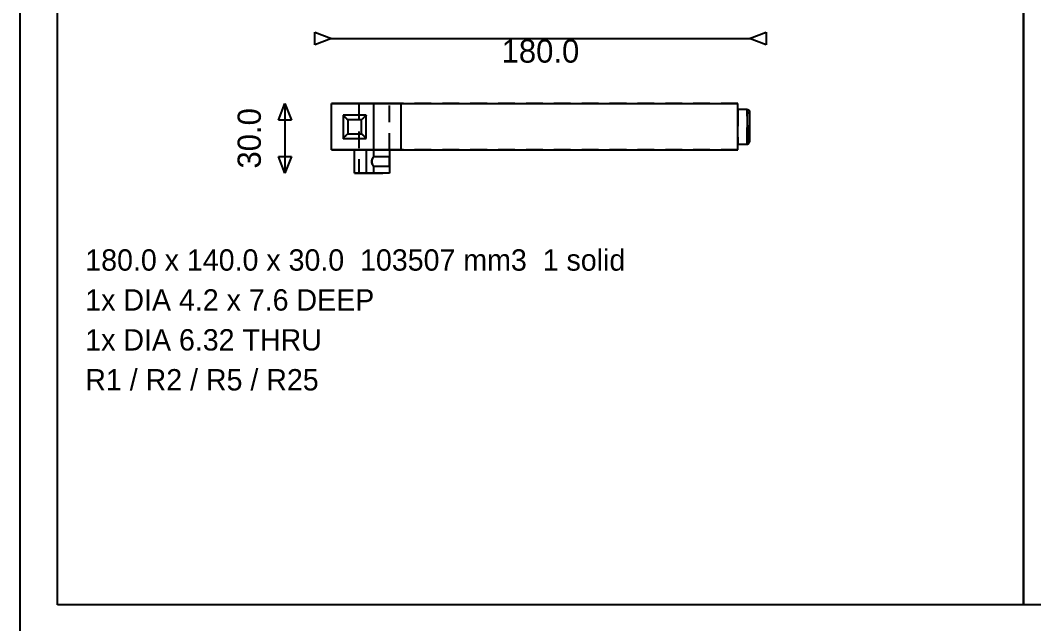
# Model space of a CAD drawing. Extents: x 8 to 586, y 8 to 412.
# Drawn here: x 8 to 117.1, y 82 to 147 of the extents above; entities that cross this region are included whole.
import ezdxf
from ezdxf.enums import TextEntityAlignment as Align

# ---------------------------------------------------------------- set-up
doc = ezdxf.new("R2010")
doc.units = 0
doc.linetypes.add('DASHED', pattern=[3, 1.8, -1.2])
for name, color, linetype in [('DIMS', 1, 'CONTINUOUS'), ('FRAME', 250, 'CONTINUOUS'), ('HIDDEN', 8, 'DASHED'), ('TEXT', 7, 'CONTINUOUS'), ('VISIBLE', 7, 'CONTINUOUS')]:
    doc.layers.add(name, color=color, linetype=linetype)

msp = doc.modelspace()

# ---------------------------------------------------------------- linework, layer by layer
at = {"layer": 'DIMS'}
for p, q in [((39.7, 144.316), (39.7, 145.684)), ((39.7, 145.684), (41.5, 145)), ((86.5, 145), (88.3, 145.684)), ((88.3, 145.684), (88.3, 144.316)), ((41.5, 145), (39.7, 144.316)), ((41.5, 145), (86.5, 145)), ((88.3, 144.316), (86.5, 145)), ((35.816, 136.2), (36.5, 138)), ((36.5, 138), (36.5, 130.5)), ((36.5, 138), (37.184, 136.2)), ((37.184, 136.2), (35.816, 136.2)), ((36.5, 130.5), (35.816, 132.3)), ((35.816, 132.3), (37.184, 132.3)), ((37.184, 132.3), (36.5, 130.5))]:
    msp.add_line(p, q, dxfattribs=at)
at = {"layer": 'FRAME'}
for p, q in [((8, 8), (8, 412)), ((12, 84), (12, 198)), ((116, 198), (116, 84)), ((116, 84), (116, 198)), ((116, 84), (12, 84)), ((220, 84), (116, 84))]:
    msp.add_line(p, q, dxfattribs=at)
at = {"layer": 'HIDDEN'}
for p, q in [((41.5, 133), (41.5, 138)), ((41.6603, 138), (41.5, 138)), ((41.8205, 138), (41.6603, 138)), ((41.9808, 138), (41.8205, 138)), ((42.141, 138), (41.9808, 138)), ((42.3013, 138), (42.141, 138)), ((42.4615, 138), (42.3013, 138)), ((42.6218, 138), (42.4615, 138)), ((42.7821, 138), (42.6218, 138)), ((42.9423, 138), (42.7821, 138)), ((43.1026, 138), (42.9423, 138)), ((43.2628, 138), (43.1026, 138)), ((43.4231, 138), (43.2628, 138)), ((43.5833, 138), (43.4231, 138)), ((43.7436, 138), (43.5833, 138)), ((43.9038, 138), (43.7436, 138)), ((44.0641, 138), (43.9038, 138)), ((44.2244, 138), (44.0641, 138)), ((44.3846, 138), (44.2244, 138)), ((44.5449, 138), (44.3846, 138)), ((44.5005, 138), (44.46, 138)), ((44.46, 138), (44.5005, 138)), ((44.46, 138), (44.46, 130.5)), ((44.541, 138), (44.5005, 138)), ((44.5005, 138), (44.541, 138)), ((44.5815, 138), (44.541, 138)), ((44.541, 138), (44.5815, 138)), ((44.7051, 138), (44.5449, 138)), ((44.6221, 138), (44.5815, 138)), ((44.5815, 138), (44.6221, 138)), ((44.6626, 138), (44.6221, 138)), ((44.6221, 138), (44.6626, 138)), ((44.7031, 138), (44.6626, 138)), ((44.6626, 138), (44.7031, 138)), ((44.7436, 138), (44.7031, 138)), ((44.7031, 138), (44.7436, 138)), ((44.8654, 138), (44.7051, 138)), ((44.7841, 138), (44.7436, 138)), ((44.7436, 138), (44.7841, 138)), ((44.8246, 138), (44.7841, 138)), ((44.7841, 138), (44.8246, 138)), ((44.8651, 138), (44.8246, 138)), ((44.8246, 138), (44.8651, 138)), ((44.9056, 138), (44.8651, 138)), ((44.8651, 138), (44.9056, 138)), ((45.0256, 138), (44.8654, 138)), ((44.9462, 138), (44.9056, 138)), ((44.9056, 138), (44.9462, 138)), ((44.9867, 138), (44.9462, 138)), ((44.9462, 138), (44.9867, 138)), ((45.0272, 138), (44.9867, 138)), ((44.9867, 138), (45.0272, 138)), ((45.1859, 138), (45.0256, 138)), ((45.0677, 138), (45.0272, 138)), ((45.0272, 138), (45.0677, 138)), ((45.1082, 138), (45.0677, 138)), ((45.0677, 138), (45.1082, 138)), ((45.1487, 138), (45.1082, 138)), ((45.1082, 138), (45.1487, 138)), ((45.1892, 138), (45.1487, 138)), ((45.1487, 138), (45.1892, 138)), ((45.3462, 138), (45.1859, 138)), ((45.2297, 138), (45.1892, 138)), ((45.1892, 138), (45.2297, 138)), ((45.2703, 138), (45.2297, 138)), ((45.2297, 138), (45.2703, 138)), ((45.3108, 138), (45.2703, 138)), ((45.2703, 138), (45.3108, 138)), ((45.3513, 138), (45.3108, 138)), ((45.3108, 138), (45.3513, 138)), ((45.5064, 138), (45.3462, 138)), ((45.3918, 138), (45.3513, 138)), ((45.3513, 138), (45.3918, 138)), ((45.4323, 138), (45.3918, 138)), ((45.3918, 138), (45.4323, 138)), ((45.4728, 138), (45.4323, 138)), ((45.4323, 138), (45.4728, 138)), ((45.5133, 138), (45.4728, 138)), ((45.4728, 138), (45.5133, 138)), ((45.6667, 138), (45.5064, 138)), ((45.5538, 138), (45.5133, 138)), ((45.5133, 138), (45.5538, 138)), ((45.5944, 138), (45.5538, 138)), ((45.5538, 138), (45.5944, 138)), ((45.6349, 138), (45.5944, 138)), ((45.5944, 138), (45.6349, 138)), ((45.6754, 138), (45.6349, 138)), ((45.6349, 138), (45.6754, 138)), ((45.8269, 138), (45.6667, 138)), ((45.7159, 138), (45.6754, 138)), ((45.6754, 138), (45.7159, 138)), ((45.7564, 138), (45.7159, 138)), ((45.7159, 138), (45.7564, 138)), ((45.7969, 138), (45.7564, 138)), ((45.7564, 138), (45.7969, 138)), ((45.8374, 138), (45.7969, 138)), ((45.7969, 138), (45.8374, 138)), ((45.9872, 138), (45.8269, 138)), ((45.8779, 138), (45.8374, 138)), ((45.8374, 138), (45.8779, 138)), ((45.9185, 138), (45.8779, 138)), ((45.8779, 138), (45.9185, 138)), ((45.959, 138), (45.9185, 138)), ((45.9185, 138), (45.959, 138)), ((45.9995, 138), (45.959, 138)), ((45.959, 138), (45.9995, 138)), ((46.1474, 138), (45.9872, 138)), ((46.04, 138), (45.9995, 138)), ((45.9995, 138), (46.04, 138)), ((46.04, 138), (46.04, 137.8532)), ((46.04, 137.8532), (46.04, 137.7064)), ((46.04, 137.7064), (46.04, 137.5596)), ((46.04, 137.5596), (46.04, 137.4128)), ((46.3077, 138), (46.1474, 138)), ((46.4679, 138), (46.3077, 138)), ((46.6282, 138), (46.4679, 138)), ((46.7885, 138), (46.6282, 138)), ((46.9487, 138), (46.7885, 138)), ((47.109, 138), (46.9487, 138)), ((47.2692, 138), (47.109, 138)), ((47.4295, 138), (47.2692, 138)), ((47.5897, 138), (47.4295, 138)), ((47.75, 138), (47.5897, 138)), ((85.25, 138), (47.75, 138)), ((47.75, 133), (47.75, 138)), ((49, 133), (49, 138)), ((85.25, 133), (85.25, 138)), ((45.25, 136.75), (42.75, 136.75)), ((42.75, 136.75), (42.75, 134.25)), ((45.25, 134.25), (45.25, 136.75)), ((46.04, 137.4128), (46.04, 137.266)), ((46.04, 137.266), (46.04, 137.1192)), ((46.04, 137.1192), (46.04, 136.9724)), ((46.04, 136.9724), (46.04, 136.8256)), ((46.04, 136.8256), (46.04, 136.6788)), ((46.04, 136.6788), (46.04, 136.5321)), ((46.04, 136.5321), (46.04, 136.3853)), ((46.04, 136.3853), (46.04, 136.2385)), ((85.25, 133.625), (85.25, 137.375)), ((85.25, 137.375), (85.25, 133.625)), ((85.25, 137.375), (86.25, 137.375)), ((86.25, 133.625), (86.25, 137.375)), ((86.5, 133.875), (86.5, 137.125)), ((46.04, 136.2385), (46.04, 136.0917)), ((46.04, 136.0917), (46.04, 135.9449)), ((46.04, 135.9449), (46.04, 135.7981)), ((46.04, 135.7981), (46.04, 135.6513)), ((46.04, 135.6513), (46.04, 135.5045)), ((46.04, 135.5045), (46.04, 135.3577)), ((46.04, 135.3577), (46.04, 135.2109)), ((42.75, 134.25), (45.25, 134.25)), ((46.04, 135.2109), (46.04, 135.0641)), ((46.04, 135.0641), (46.04, 134.9173)), ((46.04, 134.9173), (46.04, 134.7705)), ((46.04, 134.7705), (46.04, 134.6237)), ((46.04, 134.6237), (46.04, 134.4769)), ((46.04, 134.4769), (46.04, 134.3301)), ((46.04, 134.3301), (46.04, 134.1833)), ((46.04, 134.1833), (46.04, 134.0365)), ((46.04, 134.0365), (46.04, 133.8897)), ((46.04, 133.8897), (46.04, 133.7429)), ((46.04, 133.7429), (46.04, 133.5962)), ((46.04, 133.5962), (46.04, 133.4494)), ((46.04, 133.4494), (46.04, 133.3026)), ((46.04, 133.3026), (46.04, 133.1558)), ((46.04, 133.1558), (46.04, 133.009)), ((85.25, 133.625), (86.25, 133.625)), ((41.6603, 133), (41.5, 133)), ((41.8205, 133), (41.6603, 133)), ((41.9808, 133), (41.8205, 133)), ((42.141, 133), (41.9808, 133)), ((42.3013, 133), (42.141, 133)), ((42.4615, 133), (42.3013, 133)), ((42.6218, 133), (42.4615, 133)), ((42.7821, 133), (42.6218, 133)), ((42.9423, 133), (42.7821, 133)), ((43.1026, 133), (42.9423, 133)), ((43.2628, 133), (43.1026, 133)), ((43.4231, 133), (43.2628, 133)), ((43.5833, 133), (43.4231, 133)), ((43.7436, 133), (43.5833, 133)), ((43.9038, 133), (43.7436, 133)), ((44.0641, 133), (43.9038, 133)), ((44.0321, 133), (44, 133)), ((44, 133), (44.0321, 133)), ((44.0641, 133), (44.0321, 133)), ((44.0321, 133), (44.0641, 133)), ((44.2244, 133), (44.0641, 133)), ((44.0962, 133), (44.0641, 133)), ((44.0641, 133), (44.0962, 133)), ((44.1282, 133), (44.0962, 133)), ((44.0962, 133), (44.1282, 133)), ((44.1603, 133), (44.1282, 133)), ((44.1282, 133), (44.1603, 133)), ((44.1923, 133), (44.1603, 133)), ((44.1603, 133), (44.1923, 133)), ((44.2244, 133), (44.1923, 133)), ((44.1923, 133), (44.2244, 133)), ((44.3846, 133), (44.2244, 133)), ((44.2564, 133), (44.2244, 133)), ((44.2244, 133), (44.2564, 133)), ((44.2885, 133), (44.2564, 133)), ((44.2564, 133), (44.2885, 133)), ((44.3205, 133), (44.2885, 133)), ((44.2885, 133), (44.3205, 133)), ((44.3526, 133), (44.3205, 133)), ((44.3205, 133), (44.3526, 133)), ((44.3846, 133), (44.3526, 133)), ((44.3526, 133), (44.3846, 133)), ((44.5449, 133), (44.3846, 133)), ((44.4167, 133), (44.3846, 133)), ((44.3846, 133), (44.4167, 133)), ((44.4487, 133), (44.4167, 133)), ((44.4167, 133), (44.4487, 133)), ((44.4808, 133), (44.4487, 133)), ((44.4487, 133), (44.4808, 133)), ((44.5128, 133), (44.4808, 133)), ((44.4808, 133), (44.5128, 133)), ((44.5449, 133), (44.5128, 133)), ((44.5128, 133), (44.5449, 133)), ((44.7051, 133), (44.5449, 133)), ((44.5769, 133), (44.5449, 133)), ((44.5449, 133), (44.5769, 133)), ((44.609, 133), (44.5769, 133)), ((44.5769, 133), (44.609, 133)), ((44.641, 133), (44.609, 133)), ((44.609, 133), (44.641, 133)), ((44.6731, 133), (44.641, 133)), ((44.641, 133), (44.6731, 133)), ((44.7051, 133), (44.6731, 133)), ((44.6731, 133), (44.7051, 133)), ((44.8654, 133), (44.7051, 133)), ((44.7372, 133), (44.7051, 133)), ((44.7051, 133), (44.7372, 133)), ((44.7692, 133), (44.7372, 133)), ((44.7372, 133), (44.7692, 133)), ((44.8013, 133), (44.7692, 133)), ((44.7692, 133), (44.8013, 133)), ((44.8333, 133), (44.8013, 133)), ((44.8013, 133), (44.8333, 133)), ((44.8654, 133), (44.8333, 133)), ((44.8333, 133), (44.8654, 133)), ((45.0256, 133), (44.8654, 133)), ((44.8974, 133), (44.8654, 133)), ((44.8654, 133), (44.8974, 133)), ((44.9295, 133), (44.8974, 133)), ((44.8974, 133), (44.9295, 133)), ((44.9615, 133), (44.9295, 133)), ((44.9295, 133), (44.9615, 133)), ((44.9936, 133), (44.9615, 133)), ((44.9615, 133), (44.9936, 133)), ((45.0256, 133), (44.9936, 133)), ((44.9936, 133), (45.0256, 133)), ((45.1859, 133), (45.0256, 133)), ((45.0577, 133), (45.0256, 133)), ((45.0256, 133), (45.0577, 133)), ((45.0897, 133), (45.0577, 133)), ((45.0577, 133), (45.0897, 133)), ((45.1218, 133), (45.0897, 133)), ((45.0897, 133), (45.1218, 133)), ((45.1538, 133), (45.1218, 133)), ((45.1218, 133), (45.1538, 133)), ((45.1859, 133), (45.1538, 133)), ((45.1538, 133), (45.1859, 133)), ((45.3462, 133), (45.1859, 133)), ((45.2179, 133), (45.1859, 133)), ((45.1859, 133), (45.2179, 133)), ((45.25, 133), (45.2179, 133)), ((45.2179, 133), (45.25, 133)), ((47.75, 133), (45.25, 133)), ((45.25, 133), (47.75, 133)), ((45.25, 133), (45.25, 130.5)), ((45.5064, 133), (45.3462, 133)), ((45.6667, 133), (45.5064, 133)), ((45.8269, 133), (45.6667, 133)), ((45.9872, 133), (45.8269, 133)), ((45.8989, 132.0195), (45.9105, 132.0464)), ((45.9105, 132.0464), (45.8989, 132.0195)), ((45.9105, 132.0464), (45.9228, 132.0729)), ((45.9228, 132.0729), (45.9105, 132.0464)), ((45.9228, 132.0729), (45.9358, 132.0991)), ((45.9358, 132.0991), (45.9228, 132.0729)), ((45.9358, 132.0991), (45.9493, 132.125)), ((45.9493, 132.125), (45.9358, 132.0991)), ((45.9493, 132.125), (45.9634, 132.1506)), ((45.9634, 132.1506), (45.9493, 132.125)), ((45.9634, 132.1506), (45.9779, 132.1759)), ((45.9779, 132.1759), (45.9634, 132.1506)), ((45.9779, 132.1759), (45.9929, 132.201)), ((45.9929, 132.201), (45.9779, 132.1759)), ((46.1474, 133), (45.9872, 133)), ((45.9929, 132.201), (46.0083, 132.2259)), ((46.0083, 132.2259), (45.9929, 132.201)), ((46.0083, 132.2259), (46.024, 132.2506)), ((46.024, 132.2506), (46.0083, 132.2259)), ((46.024, 132.2506), (46.04, 132.275)), ((46.04, 132.275), (46.024, 132.2506)), ((46.04, 133.009), (46.04, 132.8622)), ((46.04, 132.8622), (46.04, 132.7154)), ((46.04, 132.7154), (46.04, 132.5686)), ((46.04, 132.5686), (46.04, 132.4218)), ((46.04, 132.4218), (46.04, 132.275)), ((47.75, 132.275), (46.04, 132.275)), ((46.3077, 133), (46.1474, 133)), ((46.4679, 133), (46.3077, 133)), ((46.6282, 133), (46.4679, 133)), ((46.7885, 133), (46.6282, 133)), ((46.9487, 133), (46.7885, 133)), ((47.109, 133), (46.9487, 133)), ((47.2692, 133), (47.109, 133)), ((47.4295, 133), (47.2692, 133)), ((47.5897, 133), (47.4295, 133)), ((47.75, 133), (47.5897, 133)), ((85.25, 133), (47.75, 133)), ((47.75, 133), (47.75, 130.5)), ((47.75, 132.2481), (47.75, 132.275)), ((47.75, 132.275), (47.75, 132.2481)), ((47.75, 132.2212), (47.75, 132.2481)), ((47.75, 132.2481), (47.75, 132.2212)), ((47.75, 132.1942), (47.75, 132.2212)), ((47.75, 132.2212), (47.75, 132.1942)), ((47.75, 132.1673), (47.75, 132.1942)), ((47.75, 132.1942), (47.75, 132.1673)), ((47.75, 132.1404), (47.75, 132.1673)), ((47.75, 132.1673), (47.75, 132.1404)), ((47.75, 132.1135), (47.75, 132.1404)), ((47.75, 132.1404), (47.75, 132.1135)), ((47.75, 132.0865), (47.75, 132.1135)), ((47.75, 132.1135), (47.75, 132.0865)), ((47.75, 132.0596), (47.75, 132.0865)), ((47.75, 132.0865), (47.75, 132.0596)), ((47.75, 132.0327), (47.75, 132.0596)), ((47.75, 132.0596), (47.75, 132.0327)), ((47.75, 132.0058), (47.75, 132.0327)), ((47.75, 132.0327), (47.75, 132.0058)), ((45.8405, 131.7646), (45.8419, 131.7938)), ((45.8419, 131.7938), (45.8405, 131.7646)), ((45.8405, 131.7354), (45.8405, 131.7646)), ((45.8405, 131.7646), (45.8405, 131.7354)), ((45.8419, 131.7062), (45.8405, 131.7354)), ((45.8405, 131.7354), (45.8419, 131.7062)), ((45.8419, 131.7938), (45.8448, 131.8229)), ((45.8448, 131.8229), (45.8419, 131.7938)), ((45.8448, 131.6771), (45.8419, 131.7062)), ((45.8419, 131.7062), (45.8448, 131.6771)), ((45.8448, 131.8229), (45.849, 131.8518)), ((45.849, 131.8518), (45.8448, 131.8229)), ((45.849, 131.6482), (45.8448, 131.6771)), ((45.8448, 131.6771), (45.849, 131.6482)), ((45.849, 131.8518), (45.8546, 131.8805)), ((45.8546, 131.8805), (45.849, 131.8518)), ((45.8546, 131.6195), (45.849, 131.6482)), ((45.849, 131.6482), (45.8546, 131.6195)), ((45.8546, 131.8805), (45.8613, 131.9089)), ((45.8613, 131.9089), (45.8546, 131.8805)), ((45.8613, 131.5911), (45.8546, 131.6195)), ((45.8546, 131.6195), (45.8613, 131.5911)), ((45.8613, 131.9089), (45.8692, 131.9371)), ((45.8692, 131.9371), (45.8613, 131.9089)), ((45.8692, 131.5629), (45.8613, 131.5911)), ((45.8613, 131.5911), (45.8692, 131.5629)), ((45.8692, 131.9371), (45.8782, 131.9649)), ((45.8782, 131.9649), (45.8692, 131.9371)), ((45.8782, 131.5351), (45.8692, 131.5629)), ((45.8692, 131.5629), (45.8782, 131.5351)), ((45.8782, 131.9649), (45.8881, 131.9924)), ((45.8881, 131.9924), (45.8782, 131.9649)), ((45.8881, 131.5076), (45.8782, 131.5351)), ((45.8782, 131.5351), (45.8881, 131.5076)), ((45.8881, 131.9924), (45.8989, 132.0195)), ((45.8989, 132.0195), (45.8881, 131.9924)), ((45.8989, 131.4805), (45.8881, 131.5076)), ((45.8881, 131.5076), (45.8989, 131.4805)), ((45.9105, 131.4536), (45.8989, 131.4805)), ((45.8989, 131.4805), (45.9105, 131.4536)), ((45.9228, 131.4271), (45.9105, 131.4536)), ((45.9105, 131.4536), (45.9228, 131.4271)), ((45.9358, 131.4009), (45.9228, 131.4271)), ((45.9228, 131.4271), (45.9358, 131.4009)), ((45.9493, 131.375), (45.9358, 131.4009)), ((45.9358, 131.4009), (45.9493, 131.375)), ((45.9634, 131.3494), (45.9493, 131.375)), ((45.9493, 131.375), (45.9634, 131.3494)), ((45.9779, 131.3241), (45.9634, 131.3494)), ((45.9634, 131.3494), (45.9779, 131.3241)), ((45.9929, 131.299), (45.9779, 131.3241)), ((45.9779, 131.3241), (45.9929, 131.299)), ((46.0083, 131.2741), (45.9929, 131.299)), ((45.9929, 131.299), (46.0083, 131.2741)), ((46.024, 131.2494), (46.0083, 131.2741)), ((46.0083, 131.2741), (46.024, 131.2494)), ((46.04, 131.225), (46.024, 131.2494)), ((46.024, 131.2494), (46.04, 131.225)), ((46.04, 131.225), (46.04, 131.2064)), ((47.75, 131.225), (46.04, 131.225)), ((46.04, 131.2064), (46.04, 131.1878)), ((46.04, 131.1878), (46.04, 131.1692)), ((46.04, 131.1692), (46.04, 131.1506)), ((46.04, 131.1506), (46.04, 131.1321)), ((46.04, 131.1321), (46.04, 131.1135)), ((46.04, 131.1135), (46.04, 131.0949)), ((46.04, 131.0949), (46.04, 131.0763)), ((46.04, 131.0763), (46.04, 131.0577)), ((46.04, 131.0577), (46.04, 131.0391)), ((46.04, 131.0391), (46.04, 131.0205)), ((46.04, 131.0205), (46.04, 131.0019)), ((46.04, 131.0019), (46.04, 130.9833)), ((46.04, 130.9833), (46.04, 130.9647)), ((46.04, 130.9647), (46.04, 130.9462)), ((46.04, 130.9462), (46.04, 130.9276)), ((47.75, 131.9788), (47.75, 132.0058)), ((47.75, 132.0058), (47.75, 131.9788)), ((47.75, 131.9519), (47.75, 131.9788)), ((47.75, 131.9788), (47.75, 131.9519)), ((47.75, 131.925), (47.75, 131.9519)), ((47.75, 131.9519), (47.75, 131.925)), ((47.75, 131.8981), (47.75, 131.925)), ((47.75, 131.925), (47.75, 131.8981)), ((47.75, 131.8712), (47.75, 131.8981)), ((47.75, 131.8981), (47.75, 131.8712)), ((47.75, 131.8442), (47.75, 131.8712)), ((47.75, 131.8712), (47.75, 131.8442)), ((47.75, 131.8173), (47.75, 131.8442)), ((47.75, 131.8442), (47.75, 131.8173)), ((47.75, 131.7904), (47.75, 131.8173)), ((47.75, 131.8173), (47.75, 131.7904)), ((47.75, 131.7635), (47.75, 131.7904)), ((47.75, 131.7904), (47.75, 131.7635)), ((47.75, 131.7365), (47.75, 131.7635)), ((47.75, 131.7635), (47.75, 131.7365)), ((47.75, 131.7096), (47.75, 131.7365)), ((47.75, 131.7365), (47.75, 131.7096)), ((47.75, 131.6827), (47.75, 131.7096)), ((47.75, 131.7096), (47.75, 131.6827)), ((47.75, 131.6558), (47.75, 131.6827)), ((47.75, 131.6827), (47.75, 131.6558)), ((47.75, 131.6288), (47.75, 131.6558)), ((47.75, 131.6558), (47.75, 131.6288)), ((47.75, 131.6019), (47.75, 131.6288)), ((47.75, 131.6288), (47.75, 131.6019)), ((47.75, 131.575), (47.75, 131.6019)), ((47.75, 131.6019), (47.75, 131.575)), ((47.75, 131.5481), (47.75, 131.575)), ((47.75, 131.575), (47.75, 131.5481)), ((47.75, 131.5212), (47.75, 131.5481)), ((47.75, 131.5481), (47.75, 131.5212)), ((47.75, 131.4942), (47.75, 131.5212)), ((47.75, 131.5212), (47.75, 131.4942)), ((47.75, 131.4673), (47.75, 131.4942)), ((47.75, 131.4942), (47.75, 131.4673)), ((47.75, 131.4404), (47.75, 131.4673)), ((47.75, 131.4673), (47.75, 131.4404)), ((47.75, 131.4135), (47.75, 131.4404)), ((47.75, 131.4404), (47.75, 131.4135)), ((47.75, 131.3865), (47.75, 131.4135)), ((47.75, 131.4135), (47.75, 131.3865)), ((47.75, 131.3596), (47.75, 131.3865)), ((47.75, 131.3865), (47.75, 131.3596)), ((47.75, 131.3327), (47.75, 131.3596)), ((47.75, 131.3596), (47.75, 131.3327)), ((47.75, 131.3058), (47.75, 131.3327)), ((47.75, 131.3327), (47.75, 131.3058)), ((47.75, 131.2788), (47.75, 131.3058)), ((47.75, 131.3058), (47.75, 131.2788)), ((47.75, 131.2519), (47.75, 131.2788)), ((47.75, 131.2788), (47.75, 131.2519)), ((47.75, 131.225), (47.75, 131.2519)), ((47.75, 131.2519), (47.75, 131.225)), ((44, 130.5), (44.0321, 130.5)), ((44.0321, 130.5), (44.0641, 130.5)), ((44.0641, 130.5), (44.0962, 130.5)), ((44.0962, 130.5), (44.1282, 130.5)), ((44.1282, 130.5), (44.1603, 130.5)), ((44.1603, 130.5), (44.1923, 130.5)), ((44.1923, 130.5), (44.2244, 130.5)), ((44.2244, 130.5), (44.2564, 130.5)), ((44.2564, 130.5), (44.2885, 130.5)), ((44.2885, 130.5), (44.3205, 130.5)), ((44.3205, 130.5), (44.3526, 130.5)), ((44.3526, 130.5), (44.3846, 130.5)), ((44.3846, 130.5), (44.4167, 130.5)), ((44.4167, 130.5), (44.4487, 130.5)), ((44.4487, 130.5), (44.4808, 130.5)), ((44.5005, 130.5), (44.46, 130.5)), ((44.46, 130.5), (44.5005, 130.5)), ((44.4808, 130.5), (44.5128, 130.5)), ((44.541, 130.5), (44.5005, 130.5)), ((44.5005, 130.5), (44.541, 130.5)), ((44.5128, 130.5), (44.5449, 130.5)), ((44.5815, 130.5), (44.541, 130.5)), ((44.541, 130.5), (44.5815, 130.5)), ((44.5449, 130.5), (44.5769, 130.5)), ((44.5769, 130.5), (44.609, 130.5)), ((44.6221, 130.5), (44.5815, 130.5)), ((44.5815, 130.5), (44.6221, 130.5)), ((44.609, 130.5), (44.641, 130.5)), ((44.6626, 130.5), (44.6221, 130.5)), ((44.6221, 130.5), (44.6626, 130.5)), ((44.641, 130.5), (44.6731, 130.5)), ((44.7031, 130.5), (44.6626, 130.5)), ((44.6626, 130.5), (44.7031, 130.5)), ((44.6731, 130.5), (44.7051, 130.5)), ((44.7436, 130.5), (44.7031, 130.5)), ((44.7031, 130.5), (44.7436, 130.5)), ((44.7051, 130.5), (44.7372, 130.5)), ((44.7372, 130.5), (44.7692, 130.5)), ((44.7841, 130.5), (44.7436, 130.5)), ((44.7436, 130.5), (44.7841, 130.5)), ((44.7692, 130.5), (44.8013, 130.5)), ((44.8246, 130.5), (44.7841, 130.5)), ((44.7841, 130.5), (44.8246, 130.5)), ((44.8013, 130.5), (44.8333, 130.5)), ((44.8651, 130.5), (44.8246, 130.5)), ((44.8246, 130.5), (44.8651, 130.5)), ((44.8333, 130.5), (44.8654, 130.5)), ((44.9056, 130.5), (44.8651, 130.5)), ((44.8651, 130.5), (44.9056, 130.5)), ((44.8654, 130.5), (44.8974, 130.5)), ((44.8974, 130.5), (44.9295, 130.5)), ((44.9462, 130.5), (44.9056, 130.5)), ((44.9056, 130.5), (44.9462, 130.5)), ((44.9295, 130.5), (44.9615, 130.5)), ((44.9867, 130.5), (44.9462, 130.5)), ((44.9462, 130.5), (44.9867, 130.5)), ((44.9615, 130.5), (44.9936, 130.5)), ((45.0272, 130.5), (44.9867, 130.5)), ((44.9867, 130.5), (45.0272, 130.5)), ((44.9936, 130.5), (45.0256, 130.5)), ((45.0256, 130.5), (45.0577, 130.5)), ((45.0677, 130.5), (45.0272, 130.5)), ((45.0272, 130.5), (45.0677, 130.5)), ((45.0577, 130.5), (45.0897, 130.5)), ((45.1082, 130.5), (45.0677, 130.5)), ((45.0677, 130.5), (45.1082, 130.5)), ((45.0897, 130.5), (45.1218, 130.5)), ((45.1487, 130.5), (45.1082, 130.5)), ((45.1082, 130.5), (45.1487, 130.5)), ((45.1218, 130.5), (45.1538, 130.5)), ((45.1892, 130.5), (45.1487, 130.5)), ((45.1487, 130.5), (45.1892, 130.5)), ((45.1538, 130.5), (45.1859, 130.5)), ((45.1859, 130.5), (45.2179, 130.5)), ((45.2297, 130.5), (45.1892, 130.5)), ((45.1892, 130.5), (45.2297, 130.5)), ((45.2179, 130.5), (45.25, 130.5)), ((45.2703, 130.5), (45.2297, 130.5)), ((45.2297, 130.5), (45.2703, 130.5)), ((45.25, 130.5), (47.75, 130.5)), ((45.3108, 130.5), (45.2703, 130.5)), ((45.2703, 130.5), (45.3108, 130.5)), ((45.3513, 130.5), (45.3108, 130.5)), ((45.3108, 130.5), (45.3513, 130.5)), ((45.3918, 130.5), (45.3513, 130.5)), ((45.3513, 130.5), (45.3918, 130.5)), ((45.4323, 130.5), (45.3918, 130.5)), ((45.3918, 130.5), (45.4323, 130.5)), ((45.4728, 130.5), (45.4323, 130.5)), ((45.4323, 130.5), (45.4728, 130.5)), ((45.5133, 130.5), (45.4728, 130.5)), ((45.4728, 130.5), (45.5133, 130.5)), ((45.5538, 130.5), (45.5133, 130.5)), ((45.5133, 130.5), (45.5538, 130.5)), ((45.5944, 130.5), (45.5538, 130.5)), ((45.5538, 130.5), (45.5944, 130.5)), ((45.6349, 130.5), (45.5944, 130.5)), ((45.5944, 130.5), (45.6349, 130.5)), ((45.6754, 130.5), (45.6349, 130.5)), ((45.6349, 130.5), (45.6754, 130.5)), ((45.7159, 130.5), (45.6754, 130.5)), ((45.6754, 130.5), (45.7159, 130.5)), ((45.7564, 130.5), (45.7159, 130.5)), ((45.7159, 130.5), (45.7564, 130.5)), ((45.7969, 130.5), (45.7564, 130.5)), ((45.7564, 130.5), (45.7969, 130.5)), ((45.8374, 130.5), (45.7969, 130.5)), ((45.7969, 130.5), (45.8374, 130.5)), ((45.8779, 130.5), (45.8374, 130.5)), ((45.8374, 130.5), (45.8779, 130.5)), ((45.9185, 130.5), (45.8779, 130.5)), ((45.8779, 130.5), (45.9185, 130.5)), ((45.959, 130.5), (45.9185, 130.5)), ((45.9185, 130.5), (45.959, 130.5)), ((45.9995, 130.5), (45.959, 130.5)), ((45.959, 130.5), (45.9995, 130.5)), ((46.04, 130.5), (45.9995, 130.5)), ((45.9995, 130.5), (46.04, 130.5)), ((46.04, 130.9276), (46.04, 130.909)), ((46.04, 130.909), (46.04, 130.8904)), ((46.04, 130.8904), (46.04, 130.8718)), ((46.04, 130.8718), (46.04, 130.8532)), ((46.04, 130.8532), (46.04, 130.8346)), ((46.04, 130.8346), (46.04, 130.816)), ((46.04, 130.816), (46.04, 130.7974)), ((46.04, 130.7974), (46.04, 130.7788)), ((46.04, 130.7788), (46.04, 130.7603)), ((46.04, 130.7603), (46.04, 130.7417)), ((46.04, 130.7417), (46.04, 130.7231)), ((46.04, 130.7231), (46.04, 130.7045)), ((46.04, 130.7045), (46.04, 130.6859)), ((46.04, 130.6859), (46.04, 130.6673)), ((46.04, 130.6673), (46.04, 130.6487)), ((46.04, 130.6487), (46.04, 130.6301)), ((46.04, 130.6301), (46.04, 130.6115)), ((46.04, 130.6115), (46.04, 130.5929)), ((46.04, 130.5929), (46.04, 130.5744)), ((46.04, 130.5744), (46.04, 130.5558)), ((46.04, 130.5558), (46.04, 130.5372)), ((46.04, 130.5372), (46.04, 130.5186)), ((46.04, 130.5186), (46.04, 130.5))]:
    msp.add_line(p, q, dxfattribs=at)
at = {"layer": 'VISIBLE'}
for p, q in [((41.5, 133), (41.5, 138)), ((41.5, 138), (49, 138)), ((49, 133), (49, 138)), ((49, 138), (85.25, 138)), ((85.25, 133), (85.25, 138)), ((45.25, 136.75), (42.75, 136.75)), ((42.75, 136.75), (42.7628, 136.7372)), ((42.75, 136.75), (42.75, 134.25)), ((42.7628, 136.7372), (42.7756, 136.7244)), ((42.7756, 136.7244), (42.7885, 136.7115)), ((42.7885, 136.7115), (42.8013, 136.6987)), ((42.8013, 136.6987), (42.8141, 136.6859)), ((42.8141, 136.6859), (42.8269, 136.6731)), ((42.8269, 136.6731), (42.8397, 136.6603)), ((42.8397, 136.6603), (42.8526, 136.6474)), ((42.8526, 136.6474), (42.8654, 136.6346)), ((42.8654, 136.6346), (42.8782, 136.6218)), ((42.8782, 136.6218), (42.891, 136.609)), ((42.891, 136.609), (42.9038, 136.5962)), ((42.9038, 136.5962), (42.9167, 136.5833)), ((42.9167, 136.5833), (42.9295, 136.5705)), ((42.9295, 136.5705), (42.9423, 136.5577)), ((42.9423, 136.5577), (42.9551, 136.5449)), ((42.9551, 136.5449), (42.9679, 136.5321)), ((42.9679, 136.5321), (42.9808, 136.5192)), ((42.9808, 136.5192), (42.9936, 136.5064)), ((42.9936, 136.5064), (43.0064, 136.4936)), ((43.0064, 136.4936), (43.0192, 136.4808)), ((43.0192, 136.4808), (43.0321, 136.4679)), ((43.0321, 136.4679), (43.0449, 136.4551)), ((43.0449, 136.4551), (43.0577, 136.4423)), ((43.0577, 136.4423), (43.0705, 136.4295)), ((43.0705, 136.4295), (43.0833, 136.4167)), ((43.0833, 136.4167), (43.0962, 136.4038)), ((43.0962, 136.4038), (43.109, 136.391)), ((43.109, 136.391), (43.1218, 136.3782)), ((44.891, 136.391), (44.8782, 136.3782)), ((44.9038, 136.4038), (44.891, 136.391)), ((44.9167, 136.4167), (44.9038, 136.4038)), ((44.9295, 136.4295), (44.9167, 136.4167)), ((44.9423, 136.4423), (44.9295, 136.4295)), ((44.9551, 136.4551), (44.9423, 136.4423)), ((44.9679, 136.4679), (44.9551, 136.4551)), ((44.9808, 136.4808), (44.9679, 136.4679)), ((44.9936, 136.4936), (44.9808, 136.4808)), ((45.0064, 136.5064), (44.9936, 136.4936)), ((45.0192, 136.5192), (45.0064, 136.5064)), ((45.0321, 136.5321), (45.0192, 136.5192)), ((45.0449, 136.5449), (45.0321, 136.5321)), ((45.0577, 136.5577), (45.0449, 136.5449)), ((45.0705, 136.5705), (45.0577, 136.5577)), ((45.0833, 136.5833), (45.0705, 136.5705)), ((45.0962, 136.5962), (45.0833, 136.5833)), ((45.109, 136.609), (45.0962, 136.5962)), ((45.1218, 136.6218), (45.109, 136.609)), ((45.1346, 136.6346), (45.1218, 136.6218)), ((45.1474, 136.6474), (45.1346, 136.6346)), ((45.1603, 136.6603), (45.1474, 136.6474)), ((45.1731, 136.6731), (45.1603, 136.6603)), ((45.1859, 136.6859), (45.1731, 136.6731)), ((45.1987, 136.6987), (45.1859, 136.6859)), ((45.2115, 136.7115), (45.1987, 136.6987)), ((45.2244, 136.7244), (45.2115, 136.7115)), ((45.2372, 136.7372), (45.2244, 136.7244)), ((45.25, 136.75), (45.2372, 136.7372)), ((45.25, 134.25), (45.25, 136.75)), ((85.25, 137.375), (86.25, 137.375)), ((86.25, 137.375), (86.26, 137.3744)), ((86.25, 137.375), (86.26, 137.3744)), ((86.25, 137.375), (86.25, 133.625)), ((86.26, 137.3744), (86.2701, 137.3739)), ((86.26, 137.3744), (86.2701, 137.3739)), ((86.2701, 137.3739), (86.2801, 137.3731)), ((86.2701, 137.3739), (86.2801, 137.3731)), ((86.2801, 137.3731), (86.29, 137.3714)), ((86.2801, 137.3731), (86.29, 137.3714)), ((86.29, 137.3714), (86.3, 137.3697)), ((86.29, 137.3714), (86.3, 137.3697)), ((86.3, 137.3697), (86.3098, 137.3675)), ((86.3, 137.3697), (86.3098, 137.3675)), ((86.3098, 137.3675), (86.3194, 137.3648)), ((86.3098, 137.3675), (86.3194, 137.3648)), ((86.3194, 137.3648), (86.3291, 137.362)), ((86.3194, 137.3648), (86.3291, 137.362)), ((86.3291, 137.362), (86.3385, 137.3585)), ((86.3291, 137.362), (86.3385, 137.3585)), ((86.3385, 137.3585), (86.3478, 137.3546)), ((86.3385, 137.3585), (86.3478, 137.3546)), ((86.3478, 137.3546), (86.3571, 137.3508)), ((86.3478, 137.3546), (86.3571, 137.3508)), ((86.3571, 137.3508), (86.366, 137.3461)), ((86.3571, 137.3508), (86.366, 137.3461)), ((86.366, 137.3461), (86.3748, 137.3412)), ((86.366, 137.3461), (86.3748, 137.3412)), ((86.3748, 137.3412), (86.3836, 137.3363)), ((86.3748, 137.3412), (86.3836, 137.3363)), ((86.3836, 137.3363), (86.3918, 137.3304)), ((86.3836, 137.3363), (86.3918, 137.3304)), ((86.3918, 137.3304), (86.4, 137.3246)), ((86.3918, 137.3304), (86.4, 137.3246)), ((86.4, 137.3246), (86.408, 137.3185)), ((86.4, 137.3246), (86.408, 137.3185)), ((86.408, 137.3185), (86.4155, 137.3118)), ((86.408, 137.3185), (86.4155, 137.3118)), ((86.4155, 137.3118), (86.423, 137.3051)), ((86.4155, 137.3118), (86.423, 137.3051)), ((86.423, 137.3051), (86.4301, 137.298)), ((86.423, 137.3051), (86.4301, 137.298)), ((86.4301, 137.298), (86.4368, 137.2905)), ((86.4301, 137.298), (86.4368, 137.2905)), ((86.4368, 137.2905), (86.4435, 137.283)), ((86.4368, 137.2905), (86.4435, 137.283)), ((86.4435, 137.283), (86.4496, 137.275)), ((86.4435, 137.283), (86.4496, 137.275)), ((86.4496, 137.275), (86.4554, 137.2668)), ((86.4496, 137.275), (86.4554, 137.2668)), ((86.4554, 137.2668), (86.4613, 137.2586)), ((86.4554, 137.2668), (86.4613, 137.2586)), ((86.4613, 137.2586), (86.4662, 137.2498)), ((86.4613, 137.2586), (86.4662, 137.2498)), ((86.4662, 137.2498), (86.4711, 137.241)), ((86.4662, 137.2498), (86.4711, 137.241)), ((86.4711, 137.241), (86.4758, 137.2321)), ((86.4711, 137.241), (86.4758, 137.2321)), ((86.4758, 137.2321), (86.4796, 137.2228)), ((86.4758, 137.2321), (86.4796, 137.2228)), ((86.4796, 137.2228), (86.4835, 137.2135)), ((86.4796, 137.2228), (86.4835, 137.2135)), ((86.4835, 137.2135), (86.487, 137.2041)), ((86.4835, 137.2135), (86.487, 137.2041)), ((86.487, 137.2041), (86.4898, 137.1944)), ((86.487, 137.2041), (86.4898, 137.1944)), ((86.4898, 137.1944), (86.4925, 137.1848)), ((86.4898, 137.1944), (86.4925, 137.1848)), ((86.4925, 137.1848), (86.4947, 137.175)), ((86.4925, 137.1848), (86.4947, 137.175)), ((86.4947, 137.175), (86.4964, 137.165)), ((86.4947, 137.175), (86.4964, 137.165)), ((86.4964, 137.165), (86.4981, 137.1551)), ((86.4964, 137.165), (86.4981, 137.1551)), ((86.4981, 137.1551), (86.4989, 137.1451)), ((86.4981, 137.1551), (86.4989, 137.1451)), ((86.4989, 137.1451), (86.4994, 137.135)), ((86.4989, 137.1451), (86.4994, 137.135)), ((86.4994, 137.135), (86.5, 137.125)), ((86.4994, 137.135), (86.5, 137.125)), ((86.5, 137.125), (86.5, 133.875)), ((43.1218, 136.3782), (43.1346, 136.3654)), ((43.1346, 136.3654), (43.1474, 136.3526)), ((43.1474, 136.3526), (43.1603, 136.3397)), ((43.1603, 136.3397), (43.1731, 136.3269)), ((43.1731, 136.3269), (43.1859, 136.3141)), ((43.1859, 136.3141), (43.1987, 136.3013)), ((43.1987, 136.3013), (43.2115, 136.2885)), ((43.2115, 136.2885), (43.2244, 136.2756)), ((43.2244, 136.2756), (43.2372, 136.2628)), ((43.2372, 136.2628), (43.25, 136.25)), ((44.75, 136.25), (43.25, 136.25)), ((43.25, 136.25), (43.25, 134.75)), ((44.7628, 136.2628), (44.75, 136.25)), ((44.75, 134.75), (44.75, 136.25)), ((44.7756, 136.2756), (44.7628, 136.2628)), ((44.7885, 136.2885), (44.7756, 136.2756)), ((44.8013, 136.3013), (44.7885, 136.2885)), ((44.8141, 136.3141), (44.8013, 136.3013)), ((44.8269, 136.3269), (44.8141, 136.3141)), ((44.8397, 136.3397), (44.8269, 136.3269)), ((44.8526, 136.3526), (44.8397, 136.3397)), ((44.8654, 136.3654), (44.8526, 136.3526)), ((44.8782, 136.3782), (44.8654, 136.3654)), ((42.75, 134.25), (42.7628, 134.2628)), ((42.75, 134.25), (45.25, 134.25)), ((42.7628, 134.2628), (42.7756, 134.2756)), ((42.7756, 134.2756), (42.7885, 134.2885)), ((42.7885, 134.2885), (42.8013, 134.3013)), ((42.8013, 134.3013), (42.8141, 134.3141)), ((42.8141, 134.3141), (42.8269, 134.3269)), ((42.8269, 134.3269), (42.8397, 134.3397)), ((42.8397, 134.3397), (42.8526, 134.3526)), ((42.8526, 134.3526), (42.8654, 134.3654)), ((42.8654, 134.3654), (42.8782, 134.3782)), ((42.8782, 134.3782), (42.891, 134.391)), ((42.891, 134.391), (42.9038, 134.4038)), ((42.9038, 134.4038), (42.9167, 134.4167)), ((42.9167, 134.4167), (42.9295, 134.4295)), ((42.9295, 134.4295), (42.9423, 134.4423)), ((42.9423, 134.4423), (42.9551, 134.4551)), ((42.9551, 134.4551), (42.9679, 134.4679)), ((42.9679, 134.4679), (42.9808, 134.4808)), ((42.9808, 134.4808), (42.9936, 134.4936)), ((42.9936, 134.4936), (43.0064, 134.5064)), ((43.0064, 134.5064), (43.0192, 134.5192)), ((43.0192, 134.5192), (43.0321, 134.5321)), ((43.0321, 134.5321), (43.0449, 134.5449)), ((43.0449, 134.5449), (43.0577, 134.5577)), ((43.0577, 134.5577), (43.0705, 134.5705)), ((43.0705, 134.5705), (43.0833, 134.5833)), ((43.0833, 134.5833), (43.0962, 134.5962)), ((43.0962, 134.5962), (43.109, 134.609)), ((43.109, 134.609), (43.1218, 134.6218)), ((43.1218, 134.6218), (43.1346, 134.6346)), ((43.1346, 134.6346), (43.1474, 134.6474)), ((43.1474, 134.6474), (43.1603, 134.6603)), ((43.1603, 134.6603), (43.1731, 134.6731)), ((43.1731, 134.6731), (43.1859, 134.6859)), ((43.1859, 134.6859), (43.1987, 134.6987)), ((43.1987, 134.6987), (43.2115, 134.7115)), ((43.2115, 134.7115), (43.2244, 134.7244)), ((43.2244, 134.7244), (43.2372, 134.7372)), ((43.2372, 134.7372), (43.25, 134.75)), ((43.25, 134.75), (44.75, 134.75)), ((44.7628, 134.7372), (44.75, 134.75)), ((44.7756, 134.7244), (44.7628, 134.7372)), ((44.7885, 134.7115), (44.7756, 134.7244)), ((44.8013, 134.6987), (44.7885, 134.7115)), ((44.8141, 134.6859), (44.8013, 134.6987)), ((44.8269, 134.6731), (44.8141, 134.6859)), ((44.8397, 134.6603), (44.8269, 134.6731)), ((44.8526, 134.6474), (44.8397, 134.6603)), ((44.8654, 134.6346), (44.8526, 134.6474)), ((44.8782, 134.6218), (44.8654, 134.6346)), ((44.891, 134.609), (44.8782, 134.6218)), ((44.9038, 134.5962), (44.891, 134.609)), ((44.9167, 134.5833), (44.9038, 134.5962)), ((44.9295, 134.5705), (44.9167, 134.5833)), ((44.9423, 134.5577), (44.9295, 134.5705)), ((44.9551, 134.5449), (44.9423, 134.5577)), ((44.9679, 134.5321), (44.9551, 134.5449)), ((44.9808, 134.5192), (44.9679, 134.5321)), ((44.9936, 134.5064), (44.9808, 134.5192)), ((45.0064, 134.4936), (44.9936, 134.5064)), ((45.0192, 134.4808), (45.0064, 134.4936)), ((45.0321, 134.4679), (45.0192, 134.4808)), ((45.0449, 134.4551), (45.0321, 134.4679)), ((45.0577, 134.4423), (45.0449, 134.4551)), ((45.0705, 134.4295), (45.0577, 134.4423)), ((45.0833, 134.4167), (45.0705, 134.4295)), ((45.0962, 134.4038), (45.0833, 134.4167)), ((45.109, 134.391), (45.0962, 134.4038)), ((45.1218, 134.3782), (45.109, 134.391)), ((45.1346, 134.3654), (45.1218, 134.3782)), ((45.1474, 134.3526), (45.1346, 134.3654)), ((45.1603, 134.3397), (45.1474, 134.3526)), ((45.1731, 134.3269), (45.1603, 134.3397)), ((45.1859, 134.3141), (45.1731, 134.3269)), ((45.1987, 134.3013), (45.1859, 134.3141)), ((45.2115, 134.2885), (45.1987, 134.3013)), ((45.2244, 134.2756), (45.2115, 134.2885)), ((45.2372, 134.2628), (45.2244, 134.2756)), ((45.25, 134.25), (45.2372, 134.2628)), ((85.25, 133.625), (86.25, 133.625)), ((86.25, 133.625), (86.26, 133.6256)), ((86.25, 133.625), (86.26, 133.6256)), ((86.26, 133.6256), (86.2701, 133.6261)), ((86.26, 133.6256), (86.2701, 133.6261)), ((86.2701, 133.6261), (86.2801, 133.6269)), ((86.2701, 133.6261), (86.2801, 133.6269)), ((86.2801, 133.6269), (86.29, 133.6286)), ((86.2801, 133.6269), (86.29, 133.6286)), ((86.29, 133.6286), (86.3, 133.6303)), ((86.29, 133.6286), (86.3, 133.6303)), ((86.3, 133.6303), (86.3098, 133.6325)), ((86.3, 133.6303), (86.3098, 133.6325)), ((86.3098, 133.6325), (86.3194, 133.6352)), ((86.3098, 133.6325), (86.3194, 133.6352)), ((86.3194, 133.6352), (86.3291, 133.638)), ((86.3194, 133.6352), (86.3291, 133.638)), ((86.3291, 133.638), (86.3385, 133.6415)), ((86.3291, 133.638), (86.3385, 133.6415)), ((86.3385, 133.6415), (86.3478, 133.6454)), ((86.3385, 133.6415), (86.3478, 133.6454)), ((86.3478, 133.6454), (86.3571, 133.6492)), ((86.3478, 133.6454), (86.3571, 133.6492)), ((86.3571, 133.6492), (86.366, 133.6539)), ((86.3571, 133.6492), (86.366, 133.6539)), ((86.366, 133.6539), (86.3748, 133.6588)), ((86.366, 133.6539), (86.3748, 133.6588)), ((86.3748, 133.6588), (86.3836, 133.6637)), ((86.3748, 133.6588), (86.3836, 133.6637)), ((86.3836, 133.6637), (86.3918, 133.6696)), ((86.3836, 133.6637), (86.3918, 133.6696)), ((86.3918, 133.6696), (86.4, 133.6754)), ((86.3918, 133.6696), (86.4, 133.6754)), ((86.4, 133.6754), (86.408, 133.6815)), ((86.4, 133.6754), (86.408, 133.6815)), ((86.408, 133.6815), (86.4155, 133.6882)), ((86.408, 133.6815), (86.4155, 133.6882)), ((86.4155, 133.6882), (86.423, 133.6949)), ((86.4155, 133.6882), (86.423, 133.6949)), ((86.423, 133.6949), (86.4301, 133.702)), ((86.423, 133.6949), (86.4301, 133.702)), ((86.4301, 133.702), (86.4368, 133.7095)), ((86.4301, 133.702), (86.4368, 133.7095)), ((86.4368, 133.7095), (86.4435, 133.717)), ((86.4368, 133.7095), (86.4435, 133.717)), ((86.4435, 133.717), (86.4496, 133.725)), ((86.4435, 133.717), (86.4496, 133.725)), ((86.4496, 133.725), (86.4554, 133.7332)), ((86.4496, 133.725), (86.4554, 133.7332)), ((86.4554, 133.7332), (86.4613, 133.7414)), ((86.4554, 133.7332), (86.4613, 133.7414)), ((86.4613, 133.7414), (86.4662, 133.7502)), ((86.4613, 133.7414), (86.4662, 133.7502)), ((86.4662, 133.7502), (86.4711, 133.759)), ((86.4662, 133.7502), (86.4711, 133.759)), ((86.4711, 133.759), (86.4758, 133.7679)), ((86.4711, 133.759), (86.4758, 133.7679)), ((86.4758, 133.7679), (86.4796, 133.7772)), ((86.4758, 133.7679), (86.4796, 133.7772)), ((86.4796, 133.7772), (86.4835, 133.7865)), ((86.4796, 133.7772), (86.4835, 133.7865)), ((86.4835, 133.7865), (86.487, 133.7959)), ((86.4835, 133.7865), (86.487, 133.7959)), ((86.487, 133.7959), (86.4898, 133.8056)), ((86.487, 133.7959), (86.4898, 133.8056)), ((86.4898, 133.8056), (86.4925, 133.8152)), ((86.4898, 133.8056), (86.4925, 133.8152)), ((86.4925, 133.8152), (86.4947, 133.825)), ((86.4925, 133.8152), (86.4947, 133.825)), ((86.4947, 133.825), (86.4964, 133.835)), ((86.4947, 133.825), (86.4964, 133.835)), ((86.4964, 133.835), (86.4981, 133.8449)), ((86.4964, 133.835), (86.4981, 133.8449)), ((86.4981, 133.8449), (86.4989, 133.8549)), ((86.4981, 133.8449), (86.4989, 133.8549)), ((86.4989, 133.8549), (86.4994, 133.865)), ((86.4989, 133.8549), (86.4994, 133.865)), ((86.4994, 133.865), (86.5, 133.875)), ((86.4994, 133.865), (86.5, 133.875)), ((41.5, 133), (49, 133)), ((44, 130.5), (44, 133)), ((45.25, 133), (45.25, 130.5)), ((47.75, 133), (47.75, 130.5)), ((49, 133), (85.25, 133)), ((44.0321, 130.5), (44, 130.5)), ((44.0641, 130.5), (44.0321, 130.5)), ((44.0962, 130.5), (44.0641, 130.5)), ((44.1282, 130.5), (44.0962, 130.5)), ((44.1603, 130.5), (44.1282, 130.5)), ((44.1923, 130.5), (44.1603, 130.5)), ((44.2244, 130.5), (44.1923, 130.5)), ((44.2564, 130.5), (44.2244, 130.5)), ((44.2885, 130.5), (44.2564, 130.5)), ((44.3205, 130.5), (44.2885, 130.5)), ((44.3526, 130.5), (44.3205, 130.5)), ((44.3846, 130.5), (44.3526, 130.5)), ((44.4167, 130.5), (44.3846, 130.5)), ((44.4487, 130.5), (44.4167, 130.5)), ((44.4808, 130.5), (44.4487, 130.5)), ((44.5128, 130.5), (44.4808, 130.5)), ((44.5449, 130.5), (44.5128, 130.5)), ((44.5769, 130.5), (44.5449, 130.5)), ((44.609, 130.5), (44.5769, 130.5)), ((44.641, 130.5), (44.609, 130.5)), ((44.6731, 130.5), (44.641, 130.5)), ((44.7051, 130.5), (44.6731, 130.5)), ((44.7372, 130.5), (44.7051, 130.5)), ((44.7692, 130.5), (44.7372, 130.5)), ((44.8013, 130.5), (44.7692, 130.5)), ((44.8333, 130.5), (44.8013, 130.5)), ((44.8654, 130.5), (44.8333, 130.5)), ((44.8974, 130.5), (44.8654, 130.5)), ((44.9295, 130.5), (44.8974, 130.5)), ((44.9615, 130.5), (44.9295, 130.5)), ((44.9936, 130.5), (44.9615, 130.5)), ((45.0256, 130.5), (44.9936, 130.5)), ((45.0577, 130.5), (45.0256, 130.5)), ((45.0897, 130.5), (45.0577, 130.5)), ((45.1218, 130.5), (45.0897, 130.5)), ((45.1538, 130.5), (45.1218, 130.5)), ((45.1859, 130.5), (45.1538, 130.5)), ((45.2179, 130.5), (45.1859, 130.5)), ((45.25, 130.5), (45.2179, 130.5)), ((47.75, 130.5), (45.25, 130.5))]:
    msp.add_line(p, q, dxfattribs=at)

# ---------------------------------------------------------------- texts
at = {"layer": 'TEXT'}
msp.add_text('180.0', height=2.5, dxfattribs=at).set_placement((64, 142.4), align=Align.CENTER)
msp.add_text('30.0', height=2.5, rotation=90, dxfattribs=at).set_placement((33.9, 134.25), align=Align.CENTER)
for s, p in [('180.0 x 140.0 x 30.0  103507 mm3  1 solid', (15, 120)), ('1x DIA 4.2 x 7.6 DEEP', (15, 115.7)), ('1x DIA 6.32 THRU', (15, 111.4)), ('R1 / R2 / R5 / R25', (15, 107.1))]:
    msp.add_text(s, height=2.3, dxfattribs=at).set_placement(p)

doc.saveas('drawing.dxf')
